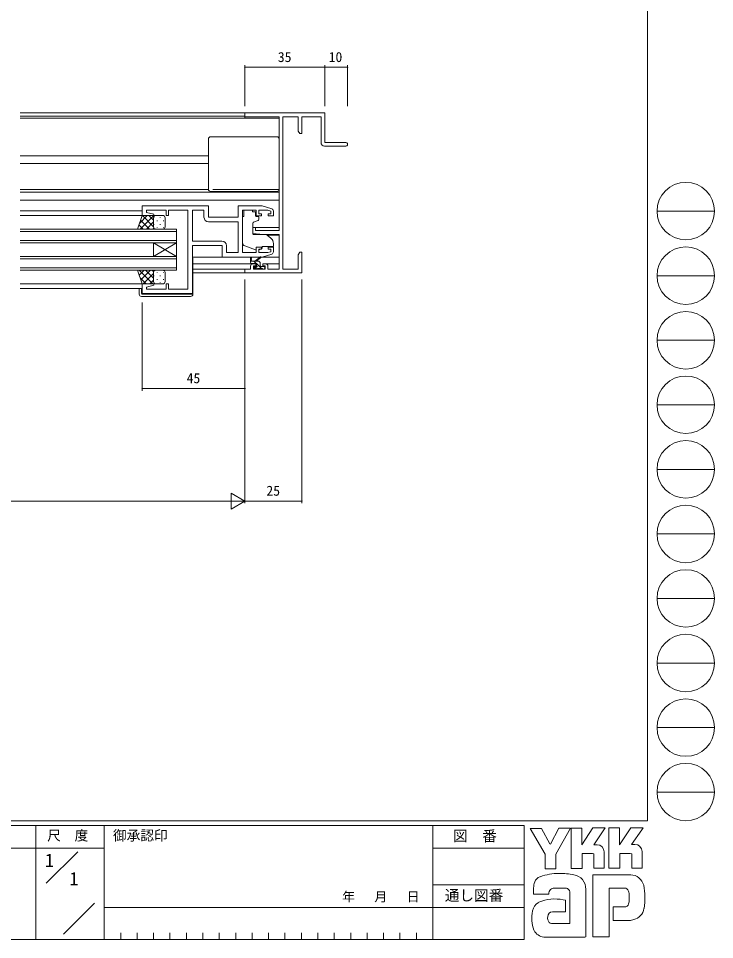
# Model space of a CAD drawing. Units: millimetres, scale not verified. Extents: x -567 to 567, y -403 to 403.
# Drawn here: x 261.7 to 566.7, y -403 to 0.6 of the extents above; entities that cross this region are included whole.
import ezdxf
from ezdxf.enums import TextEntityAlignment as Align

# ---------------------------------------------------------------- set-up
doc = ezdxf.new("R2010")
doc.units = ezdxf.units.MM
doc.header["$LTSCALE"] = 2
for name, color, linetype, lineweight in [('0-0_0', 2, 'Continuous', 9), ('0-1_USER1', 6, 'Continuous', 9), ('0-2_YKK_ZWAK', 7, 'Continuous', 9), ('0-3_YKK_11', 4, 'Continuous', 9), ('0-5_YKK_13', 7, 'Continuous', 9)]:
    doc.layers.add(name, color=color, linetype=linetype, lineweight=lineweight)
doc.layers.add('0-4_YKK_12', color=3, linetype='Continuous')
doc.styles.add('ＭＳ ゴシック', font='')
doc.styles.get('ＭＳ ゴシック').set_extended_font_data('MS Gothic')

msp = doc.modelspace()

# ---------------------------------------------------------------- linework, layer by layer
at = {"layer": '0-0_0'}
for p, q in [((360.915, -40.873), (262.415, -40.873)), ((360.915, -42.273), (262.415, -42.273)), ((375.915, -43.073), (262.415, -43.073)), ((360.915, -40.873), (360.915, -43.073)), ((344.915, -59.673), (262.415, -59.673)), ((344.915, -63.073), (262.415, -63.073)), ((344.917, -74.343), (262.415, -74.343)), ((375.915, -75.573), (262.415, -75.573)), ((346.912, -74.343), (375.915, -74.343)), ((375.915, -79.073), (262.415, -79.073)), ((315.915, -83.773), (262.415, -83.773)), ((316.16, -85.773), (262.415, -85.773)), ((330.915, -91.773), (262.415, -91.773)), ((330.915, -92.773), (262.415, -92.773)), ((330.915, -97.773), (330.915, -91.773)), ((364.415, -91.073), (375.915, -91.073)), ((330.915, -96.773), (262.415, -96.773)), ((370.792, -94.473), (375.915, -94.473)), ((330.915, -97.773), (262.415, -97.773)), ((320.915, -103.773), (320.915, -97.773)), ((330.915, -103.773), (320.915, -97.773)), ((330.915, -97.773), (320.915, -103.773)), ((330.915, -103.773), (330.915, -97.773)), ((330.915, -103.773), (262.415, -103.773)), ((330.915, -104.773), (262.415, -104.773)), ((330.915, -109.773), (330.915, -103.773)), ((330.915, -108.773), (262.415, -108.773)), ((338.115, -106.973), (364.415, -106.973)), ((370.015, -106.973), (375.915, -106.973)), ((330.915, -109.773), (262.415, -109.773)), ((338.115, -109.243), (361.215, -109.243)), ((338.115, -110.873), (361.215, -110.873)), ((316.415, -115.773), (262.415, -115.773)), ((315.915, -117.773), (262.415, -117.773))]:
    msp.add_line(p, q, dxfattribs=at)
at = {"layer": '0-1_USER1'}
for p, q in [((360.915, -37.873), (360.915, -19.873)), ((395.915, -37.873), (395.915, -19.873)), ((395.915, -37.873), (395.915, -19.873)), ((395.915, -37.873), (395.915, -19.873)), ((405.915, -37.873), (405.915, -19.873)), ((405.915, -37.873), (405.915, -19.873)), ((360.915, -20.873), (395.915, -20.873)), ((395.915, -20.873), (405.915, -20.873)), ((395.915, -20.873), (405.915, -20.873)), ((360.915, -113.873), (360.915, -162.571)), ((360.915, -113.873), (360.915, -211.873)), ((360.915, -113.873), (360.915, -211.873)), ((385.915, -113.873), (385.915, -211.873)), ((315.915, -123.853), (315.915, -162.571)), ((360.915, -161.571), (315.915, -161.571)), ((354.853, -207.373), (354.853, -214.373)), ((360.915, -210.873), (354.853, -207.373)), ((17.915, -210.873), (353.915, -210.873)), ((360.915, -210.873), (348.79, -210.873)), ((360.915, -210.873), (354.853, -214.373)), ((360.915, -210.873), (385.915, -210.873))]:
    msp.add_line(p, q, dxfattribs=at)
for centre, start, end in [((360.915, -20.873), 0, 180), ((360.915, -20.873), 180, 0), ((395.915, -20.873), 0, 180), ((395.915, -20.873), 0, 180), ((395.915, -20.873), 0, 180), ((395.915, -20.873), 180, 0), ((395.915, -20.873), 180, 0), ((395.915, -20.873), 180, 0), ((405.915, -20.873), 0, 180), ((405.915, -20.873), 0, 180), ((405.915, -20.873), 180, 0), ((405.915, -20.873), 180, 0), ((315.915, -161.571), 0, 180), ((315.915, -161.571), 180, 0), ((360.915, -161.571), 0, 180), ((360.915, -161.571), 180, 0), ((385.915, -210.873), 0, 180), ((385.915, -210.873), 180, 0)]:
    msp.add_arc(centre, 0.106, start, end, dxfattribs=at)
at = {"layer": '0-2_YKK_ZWAK'}
for p, q in [((395.915, -40.873), (360.915, -40.873)), ((360.915, -40.873), (360.915, -42.503)), ((360.915, -42.503), (375.915, -42.503)), ((375.915, -42.503), (375.915, -92.373)), ((377.545, -109.243), (377.545, -42.503)), ((377.545, -42.503), (384.285, -42.503)), ((384.285, -42.503), (384.285, -48.782)), ((385.915, -49.873), (385.915, -42.503)), ((385.915, -42.503), (394.285, -42.503)), ((394.285, -42.503), (394.285, -53.873)), ((384.285, -48.782), (384.915, -49.873)), ((384.915, -49.873), (385.915, -49.873)), ((395.785, -55.373), (405.165, -55.373)), ((315.915, -81.573), (315.915, -85.773)), ((344.915, -81.573), (315.915, -81.573)), ((317.845, -83.503), (326.415, -83.503)), ((317.845, -84.42), (317.845, -83.503)), ((320.944, -85.251), (317.845, -84.42)), ((331.14, -83.383), (331.69, -83.383)), ((335.915, -83.503), (335.915, -118.043)), ((337.915, -83.503), (337.915, -97.043)), ((344.915, -86.573), (344.915, -81.573)), ((357.915, -81.573), (357.915, -86.573)), ((368.415, -81.573), (357.915, -81.573)), ((359.915, -102.043), (359.915, -83.503)), ((359.915, -83.503), (365.815, -83.503)), ((365.815, -83.503), (365.815, -85.873)), ((367.015, -83.503), (371.02, -83.503)), ((372.702, -82.859), (368.415, -81.573)), ((315.915, -85.773), (320.875, -85.773)), ((320.875, -85.773), (320.944, -85.251)), ((357.915, -86.573), (344.915, -86.573)), ((357.985, -88.503), (344.985, -88.503)), ((357.985, -102.043), (357.985, -88.503)), ((357.985, -102.043), (357.985, -88.503)), ((365.815, -85.873), (368.115, -85.873)), ((364.415, -91.073), (364.415, -93.68)), ((365.615, -91.073), (364.415, -91.073)), ((365.615, -92.373), (365.615, -91.073)), ((375.915, -92.373), (365.615, -92.373)), ((364.415, -93.68), (368.915, -94.073)), ((368.915, -94.073), (375.915, -94.073)), ((375.915, -94.073), (375.915, -109.243)), ((337.915, -97.043), (350.845, -97.043)), ((337.915, -98.973), (350.915, -98.973)), ((337.915, -119.973), (337.915, -98.973)), ((350.915, -98.973), (350.915, -103.973)), ((352.845, -99.043), (352.845, -102.043)), ((365.815, -99.673), (365.815, -102.043)), ((368.115, -99.673), (365.815, -99.673)), ((350.915, -103.973), (368.415, -103.973)), ((352.845, -102.043), (357.985, -102.043)), ((365.815, -102.043), (359.915, -102.043)), ((371.02, -102.043), (367.015, -102.043)), ((368.415, -103.973), (372.702, -102.687)), ((384.915, -101.873), (384.285, -102.964)), ((384.285, -102.964), (384.285, -109.243)), ((385.915, -101.873), (384.915, -101.873)), ((385.915, -105.415), (385.915, -101.873)), ((363.415, -107.973), (363.415, -109.243)), ((365.715, -106.973), (364.415, -106.973)), ((364.615, -107.773), (365.715, -107.773)), ((364.615, -109.243), (364.615, -107.773)), ((365.715, -107.773), (365.715, -106.973)), ((368.715, -106.973), (368.715, -107.773)), ((370.015, -106.973), (368.715, -106.973)), ((368.715, -107.773), (369.815, -107.773)), ((369.815, -107.773), (369.815, -109.243)), ((371.015, -109.243), (371.015, -107.973)), ((385.795, -105.598), (385.915, -105.415)), ((385.795, -106.148), (385.795, -105.598)), ((385.915, -106.332), (385.795, -106.148)), ((385.795, -106.598), (385.915, -106.415)), ((385.795, -107.148), (385.795, -106.598)), ((385.915, -107.332), (385.795, -107.148)), ((385.915, -106.415), (385.915, -106.332)), ((385.915, -110.873), (385.915, -107.332)), ((363.415, -109.243), (360.915, -109.243)), ((360.915, -109.243), (360.915, -110.873)), ((360.915, -110.873), (385.915, -110.873)), ((369.815, -109.243), (364.615, -109.243)), ((375.915, -109.243), (371.015, -109.243)), ((384.285, -109.243), (377.545, -109.243)), ((315.915, -115.773), (315.915, -119.973)), ((320.875, -115.773), (315.915, -115.773)), ((317.845, -117.126), (320.944, -116.296)), ((320.944, -116.296), (320.875, -115.773)), ((315.915, -119.973), (337.915, -119.973)), ((317.845, -118.043), (317.845, -117.126)), ((326.415, -118.043), (317.845, -118.043)), ((335.915, -118.043), (327.415, -118.043))]:
    msp.add_line(p, q, dxfattribs=at)
for points in [[(405.165, -53.873), (395.915, -53.873), (395.915, -40.873)], [(326.415, -83.503), (326.415, -85.773), (327.415, -85.773), (327.415, -83.503), (329.957, -83.503), (330.14, -83.383), (330.69, -83.383), (330.873, -83.503), (330.957, -83.503), (331.14, -83.383)], [(331.69, -83.383), (331.873, -83.503), (335.915, -83.503)], [(342.985, -86.503), (342.985, -83.503), (337.915, -83.503)], [(368.115, -85.873), (368.115, -85.073), (367.015, -85.073), (367.015, -83.503)], [(371.02, -83.503), (372.215, -83.862), (372.215, -85.073), (371.115, -85.073), (371.115, -85.873), (373.415, -85.873), (373.415, -83.817)], [(367.015, -102.043), (367.015, -100.473), (368.115, -100.473), (368.115, -99.673)], [(373.415, -101.729), (373.415, -99.673), (371.115, -99.673), (371.115, -100.473), (372.215, -100.473), (372.215, -101.685), (371.02, -102.043)], [(327.415, -118.043), (327.415, -115.773), (326.415, -115.773), (326.415, -118.043)]]:
    msp.add_lwpolyline(points, dxfattribs=at)
for centre, radius, start, end in [((395.785, -53.873), 1.5, 180.00001, 269.99999), ((405.165, -54.623), 0.75, 269.99999, 90.00001), ((372.415, -83.817), 1, 359.99996, 73.30074), ((344.985, -86.503), 2, 180.00001, 269.99999), ((350.845, -99.043), 2, 0.00001, 89.99999), ((372.415, -101.729), 1, 286.69926, 0.00004), ((364.415, -107.973), 1, 90.00001, 179.99999), ((370.015, -107.973), 1, 0.00001, 89.99999)]:
    msp.add_arc(centre, radius, start, end, dxfattribs=at)
at = {"layer": '0-3_YKK_11'}
for p, q in [((344.915, -52.273), (344.915, -74.273)), ((374.915, -51.273), (345.915, -51.273)), ((375.915, -74.273), (375.915, -52.273)), ((345.915, -75.273), (374.915, -75.273)), ((364.315, -83.503), (360.515, -83.503)), ((360.515, -83.503), (360.515, -84.173)), ((364.315, -83.503), (364.315, -84.173)), ((364.315, -84.173), (365.485, -84.173)), ((365.485, -85.173), (365.485, -84.173)), ((313.915, -91.773), (315.915, -85.773)), ((318.118, -85.773), (314.813, -89.078)), ((320.947, -85.773), (314.947, -91.773)), ((319.166, -91.773), (315.228, -87.835)), ((315.915, -85.773), (321.915, -85.773)), ((320.915, -90.693), (315.995, -85.773)), ((320.915, -88.633), (317.775, -91.773)), ((320.915, -87.865), (318.823, -85.773)), ((320.915, -86.773), (320.915, -90.773)), ((320.915, -86.773), (320.915, -90.773)), ((321.005, -86.593), (321.005, -86.793)), ((321.68, -85.801), (321.652, -85.773)), ((324.915, -85.773), (321.915, -85.773)), ((322.42, -88.008), (322.42, -88.208)), ((323.835, -86.593), (323.835, -86.793)), ((325.25, -88.008), (325.25, -88.208)), ((325.915, -90.773), (325.915, -86.773)), ((359.915, -97.728), (359.915, -86.173)), ((360.515, -86.173), (359.915, -86.173)), ((366.686, -87.993), (364.685, -88.721)), ((365.485, -85.173), (365.485, -85.873)), ((365.785, -86.173), (366.715, -86.173)), ((367.015, -86.473), (367.015, -87.523)), ((321.915, -91.773), (313.915, -91.773)), ((316.338, -91.773), (314.521, -89.956)), ((321.069, -91.307), (320.603, -91.773)), ((321.005, -89.623), (321.005, -89.823)), ((321.915, -91.773), (324.915, -91.773)), ((322.42, -91.038), (322.42, -91.238)), ((323.835, -89.623), (323.835, -89.823)), ((325.25, -91.038), (325.25, -91.238)), ((364.415, -89.17), (364.415, -93.776)), ((364.632, -94.075), (370.018, -94.122)), ((370.652, -94.356), (372.343, -95.775)), ((365.543, -100.814), (360.905, -99.139)), ((367.109, -100.78), (367.765, -100.473)), ((368.07, -100.331), (368.415, -100.17)), ((373.415, -99.373), (368.415, -99.373)), ((368.415, -99.373), (368.415, -99.673)), ((368.415, -99.673), (368.415, -100.17)), ((373.415, -98.073), (373.415, -99.373)), ((351.415, -103.973), (337.915, -103.973)), ((337.915, -104.473), (338.115, -104.473)), ((338.115, -104.473), (338.115, -119.973)), ((363.415, -106.443), (363.415, -104.444)), ((363.715, -104.617), (363.913, -105.743)), ((365.315, -105.743), (367.533, -104.061)), ((365.915, -105.743), (367.734, -104.342)), ((368.341, -103.973), (375.915, -103.973)), ((366.615, -105.743), (363.415, -105.743)), ((363.524, -106.675), (363.483, -106.634)), ((365.715, -106.743), (363.715, -106.743)), ((365.908, -106.814), (364.838, -105.743)), ((365.503, -109.155), (365.003, -108.655)), ((366.093, -109.243), (365.045, -108.196)), ((365.215, -108.143), (365.554, -108.143)), ((368.138, -109.043), (365.944, -106.85)), ((366.015, -107.682), (366.015, -107.043)), ((367.615, -107.843), (367.615, -106.743)), ((367.915, -108.143), (369.315, -108.143)), ((369.615, -108.443), (369.615, -108.943)), ((313.915, -109.773), (315.915, -115.773)), ((321.915, -109.773), (313.915, -109.773)), ((320.547, -115.773), (314.547, -109.773)), ((316.738, -109.773), (314.621, -111.89)), ((319.566, -109.773), (315.328, -114.012)), ((320.915, -111.253), (316.395, -115.773)), ((320.915, -113.313), (317.375, -109.773)), ((320.948, -110.518), (320.203, -109.773)), ((320.915, -114.773), (320.915, -110.773)), ((320.915, -114.773), (320.915, -110.773)), ((321.005, -112.323), (321.005, -112.123)), ((321.915, -109.773), (324.915, -109.773)), ((322.42, -110.908), (322.42, -110.708)), ((323.835, -112.323), (323.835, -112.123)), ((325.25, -110.908), (325.25, -110.731)), ((325.915, -110.773), (325.915, -114.773)), ((366.315, -109.243), (365.715, -109.243)), ((368.615, -109.043), (366.515, -109.043)), ((369.315, -109.243), (368.815, -109.243)), ((317.718, -115.773), (315.013, -113.068)), ((315.915, -115.773), (321.915, -115.773)), ((320.915, -114.082), (319.223, -115.773)), ((321.005, -115.188), (321.005, -115.153)), ((324.915, -115.773), (321.915, -115.773)), ((322.42, -113.938), (322.42, -113.738)), ((323.835, -115.353), (323.835, -115.153)), ((325.25, -113.938), (325.25, -113.738)), ((314.615, -120.273), (314.615, -117.773)), ((315.615, -117.773), (315.615, -119.973)), ((315.915, -120.273), (337.615, -120.273)), ((337.615, -120.273), (338.115, -120.273)), ((338.115, -119.973), (338.115, -120.273)), ((337.115, -121.273), (315.615, -121.273))]:
    msp.add_line(p, q, dxfattribs=at)
msp.add_lwpolyline([(360.515, -86.173), (360.515, -85.173), (360.515, -84.173)], dxfattribs=at)
for centre, radius, start, end in [((345.915, -52.273), 1, 90, 180), ((374.915, -52.273), 1, 0, 90), ((345.915, -74.273), 1, 180, 270), ((374.915, -74.273), 1, 270, 0), ((321.915, -86.773), 1, 90.0001, 180.0001), ((321.915, -86.773), 1, 90.0001, 180.0001), ((324.915, -86.773), 1, 0.0001, 90.0001), ((364.915, -89.17), 0.5, 110, 180), ((365.785, -85.873), 0.3, 180, 270), ((366.515, -87.523), 0.5, 290, 0), ((366.715, -86.473), 0.3, 0, 90), ((321.915, -90.773), 1, 180.0001, 270.0001), ((321.915, -90.773), 1, 180.0001, 270.0001), ((324.915, -90.773), 1, 270.0001, 0.0001), ((364.715, -93.776), 0.3, 180, 269.5), ((370.009, -95.122), 1, 50, 89.5), ((370.415, -98.073), 3, 0, 50), ((361.415, -97.728), 1.5, 180, 250.14674), ((365.883, -99.873), 1, 250.14674, 266.11316), ((366.686, -99.873), 1, 289.20296, 295), ((363.615, -104.444), 0.2, 300, 180), ((367.715, -104.143), 0.2, 275.58289, 155.58289), ((363.715, -106.443), 0.3, 180, 270), ((365.215, -108.443), 0.3, 90, 225), ((365.554, -108.443), 0.3, 33.05573, 90), ((365.715, -107.043), 0.3, 0, 90), ((366.015, -108.143), 0.25, 213.05573, 56.94427), ((366.315, -107.682), 0.3, 180, 236.94427), ((366.615, -106.743), 1, 0, 90), ((367.915, -107.843), 0.3, 180, 270), ((369.315, -108.443), 0.3, 0, 90), ((369.315, -108.943), 0.3, 270, 0), ((321.915, -110.773), 1, 89.9999, 179.9999), ((321.915, -110.773), 1, 89.9999, 179.9999), ((324.915, -110.773), 1, 359.9999, 89.9999), ((365.715, -108.943), 0.3, 225, 270), ((366.315, -109.043), 0.2, 270, 0), ((368.815, -109.043), 0.2, 180, 270), ((321.915, -114.773), 1, 179.9999, 269.9999), ((321.915, -114.773), 1, 179.9999, 269.9999), ((324.915, -114.773), 1, 269.9999, 359.9999), ((315.615, -120.273), 1, 180, 270), ((315.915, -119.973), 0.3, 180, 270), ((337.115, -120.273), 1, 270, 0)]:
    msp.add_arc(centre, radius, start, end, dxfattribs=at)
at = {"layer": '0-5_YKK_13'}
for p, q in [((537.274, 399), (537.274, -351)), ((541.526, -83.88), (566.726, -83.88)), ((541.526, -112.16), (566.726, -112.16)), ((541.526, -140.44), (566.726, -140.44)), ((541.526, -168.72), (566.726, -168.72)), ((541.526, -197), (566.726, -197)), ((541.526, -225.28), (566.726, -225.28)), ((541.526, -253.56), (566.726, -253.56)), ((541.526, -281.84), (566.726, -281.84)), ((541.526, -310.12), (566.726, -310.12)), ((541.526, -338.4), (566.726, -338.4)), ((537.274, -351), (-562.726, -351)), ((483.274, -353), (-562.726, -353)), ((269.274, -353), (269.274, -403)), ((299.274, -353), (299.274, -403)), ((443.274, -353), (443.274, -403)), ((483.274, -353), (483.274, -403)), ((492.462, -365.569), (485.898, -354.294)), ((485.898, -354.294), (490.918, -354.294)), ((490.918, -354.294), (494.509, -361.013)), ((498.468, -354.14), (494.818, -361.245)), ((503.648, -354.14), (497.173, -365.608)), ((498.468, -354.14), (503.648, -354.14)), ((503.931, -371.902), (503.931, -354.178)), ((503.931, -354.178), (508.526, -354.178)), ((508.526, -361.462), (513.352, -354.101)), ((508.526, -354.178), (508.526, -361.462)), ((513.352, -354.101), (518.817, -354.101)), ((518.817, -354.101), (513.76, -361.438)), ((520.38, -371.748), (520.38, -354.024)), ((520.38, -354.024), (525.052, -354.024)), ((525.052, -361.441), (529.956, -354.024)), ((525.052, -354.024), (525.052, -361.441)), ((529.956, -354.024), (535.362, -354.024)), ((534.822, -354.951), (530.362, -361.322)), ((535.362, -354.024), (534.822, -354.951)), ((270.68, -362.999), (173.274, -362.999)), ((270.68, -362.999), (299.274, -362.999)), ((443.274, -363), (483.274, -363)), ((494.509, -361.013), (494.818, -361.245)), ((515.244, -361.438), (513.76, -361.438)), ((531.846, -361.322), (530.362, -361.322)), ((273.803, -378.337), (287.65, -364.49)), ((492.462, -371.941), (492.462, -365.569)), ((497.173, -365.608), (497.173, -371.941)), ((513.236, -365.26), (508.68, -365.26)), ((508.68, -365.26), (508.68, -371.902)), ((513.854, -365.492), (513.236, -365.26)), ((513.854, -371.786), (513.854, -365.492)), ((518.333, -364.527), (518.333, -371.786)), ((530.42, -371.709), (530.42, -365.453)), ((534.937, -364.527), (534.937, -371.709)), ((497.173, -371.941), (492.462, -371.941)), ((508.68, -371.902), (503.931, -371.902)), ((513.314, -374.566), (513.314, -401.866)), ((529.879, -374.566), (513.314, -374.566)), ((518.333, -371.786), (513.854, -371.786)), ((525.245, -371.748), (520.38, -371.748)), ((530.42, -371.637), (530.492, -371.709)), ((534.937, -371.709), (530.42, -371.709)), ((443.274, -378.999), (483.274, -378.999)), ((501.768, -380.436), (496.486, -380.536)), ((503.313, -395.958), (503.313, -382.057)), ((510.302, -380.976), (510.302, -401.828)), ((520.496, -401.866), (520.496, -380.513)), ((520.496, -380.513), (527.137, -380.513)), ((529.236, -382.652), (529.261, -386.415)), ((281.377, -400.636), (294.983, -387.03)), ((500.378, -385.533), (501.382, -385.764)), ((501.382, -385.764), (501.382, -390.9)), ((299.274, -389), (443.274, -389)), ((483.274, -388.999), (443.274, -388.999)), ((501.382, -390.9), (495.676, -390.907)), ((527.292, -388.699), (522.234, -388.699)), ((522.234, -388.699), (522.234, -394.607)), ((522.234, -394.607), (529.84, -394.607)), ((529.84, -394.607), (531.385, -394.259)), ((495.281, -395.958), (503.313, -395.958)), ((502.695, -395.958), (503.197, -395.958)), ((503.313, -395.957), (503.314, -395.958)), ((-562.726, -403), (483.274, -403)), ((306.474, -400), (306.474, -403)), ((313.674, -400), (313.674, -403)), ((320.874, -400), (320.874, -403)), ((328.074, -400), (328.074, -403)), ((335.274, -400), (335.274, -403)), ((342.474, -400), (342.474, -403)), ((349.674, -400), (349.674, -403)), ((356.874, -400), (356.874, -403)), ((364.074, -400), (364.074, -403)), ((371.274, -400), (371.274, -403)), ((378.474, -400), (378.474, -403)), ((385.674, -400), (385.674, -403)), ((392.874, -400), (392.874, -403)), ((400.074, -400), (400.074, -403)), ((407.274, -400), (407.274, -403)), ((414.474, -400), (414.474, -403)), ((421.674, -400), (421.674, -403)), ((428.874, -400), (428.874, -403)), ((436.074, -400), (436.074, -403)), ((494.084, -401.944), (491.96, -401.944)), ((509.838, -401.905), (494.084, -401.944)), ((510.302, -401.828), (509.838, -401.905)), ((513.314, -401.866), (519.376, -401.866)), ((519.376, -401.866), (520.496, -401.866))]:
    msp.add_line(p, q, dxfattribs=at)
for points in [[(530.42, -365.453), (529.802, -365.222), (525.245, -365.222), (525.245, -371.748)], [(494.084, -383.1), (487.443, -383.1), (487.443, -380.344)]]:
    msp.add_lwpolyline(points, dxfattribs=at)
for centre in [(554.126, -83.88), (554.126, -112.16), (554.126, -140.44), (554.126, -168.72), (554.126, -197), (554.126, -225.28), (554.126, -253.56), (554.126, -281.84), (554.126, -310.12), (554.126, -338.4)]:
    msp.add_circle(centre, 12.6, dxfattribs=at)
for centre, radius, start, end in [((515.244, -364.527), 3.089, 0.00166, 89.99604), ((531.846, -364.411), 3.089, 0.00166, 89.99604), ((498.591, -399.287), 25.257, 89.89165, 109.30848), ((499.333, -403.662), 29.64, 78.7801, 91.46938), ((504.032, -380.852), 6.355, 40.66422, 80.31694), ((529.662, -380.772), 6.202, 14.44572, 87.08746), ((494.644, -380.38), 7.196, 158.41083, 179.71775), ((491.283, -378.793), 3.491, 109.02127, 161.51264), ((503.715, -380.836), 6.588, 358.78059, 38.76563), ((506.368, -384.696), 29.8, 350.99027, 10.67625), ((497.096, -383.01), 3.013, 138.46382, 181.71359), ((496.295, -382.958), 2.43, 85.50551, 126.78038), ((501.068, -382.649), 2.321, 14.7552, 72.44995), ((527.366, -382.256), 1.756, 16.43123, 96.91661), ((524.033, -383.297), 5.248, 4.93423, 17.03552), ((492.455, -391.468), 5.583, 121.82711, 169.08475), ((496.874, -404.22), 19.013, 79.38098, 112.05825), ((527.293, -386.834), 1.865, 269.95468, 342.90145), ((524.002, -385.916), 5.281, 343.6902, 354.75362), ((502.487, -393.564), 15.832, 168.76372, 199.80079), ((495.688, -392.97), 2.064, 90.33953, 178.03639), ((529.752, -388.35), 6.13, 285.44291, 349.90448), ((496.963, -393.469), 3.384, 171.08203, 216.71923), ((492.474, -396.489), 5.461, 207.31435, 263.59464), ((495.631, -393.807), 2.18, 230.9728, 260.75491)]:
    msp.add_arc(centre, radius, start, end, dxfattribs=at)

# ---------------------------------------------------------------- texts
at = {"layer": '0-1_USER1', "style": 'ＭＳ ゴシック'}
for s, p in [('35', (375.345, -19.873)), ('10', (397.613, -19.873)), ('10', (397.613, -19.873)), ('45', (335.381, -160.571)), ('25', (370.333, -209.873))]:
    msp.add_text(s, height=4.399, dxfattribs=at).set_placement(p, align=Align.BOTTOM_LEFT)
at = {"layer": '0-4_YKK_12', "style": 'ＭＳ ゴシック'}
for p in [(273.274, -372.999), (284.036, -380.999)]:
    msp.add_text('1', height=5.865, dxfattribs=at).set_placement(p, align=Align.BOTTOM_LEFT)
at = {"layer": '0-5_YKK_13', "style": 'ＭＳ ゴシック'}
for s, height, p in [('尺  度', 4.399, (274.292, -360.91)), ('御承認印', 4.399, (303.084, -360.904)), ('図\u3000番', 4.692, (452.128, -361.374)), ('年   月   日', 4.147, (403.526, -387.527)), ('通し図番', 4.692, (448.529, -387.406))]:
    msp.add_text(s, height=height, dxfattribs=at).set_placement(p, align=Align.BOTTOM_LEFT)

doc.saveas('drawing.dxf')
